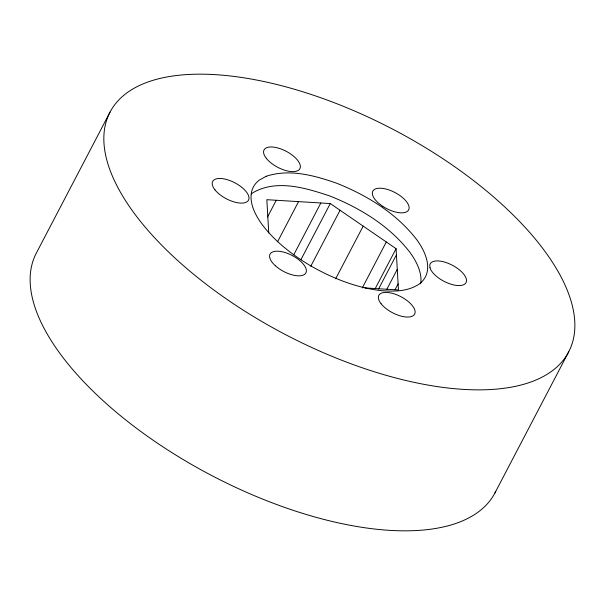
<?xml version="1.0" encoding="UTF-8"?>
<svg xmlns="http://www.w3.org/2000/svg" width="605" height="605" viewBox="0 0 605 605"><rect width="100%" height="100%" fill="white"/><g stroke="black" fill="none" stroke-linecap="round" stroke-linejoin="round"><path stroke-width="0.91" d="M110.027 112.129L36.33 253.102A258.766 115.865 27.6 0 0 213.724 476.581A258.766 115.865 27.6 0 0 495.767 491.29M267.523 216.983L276.258 200.27M277.582 241.743L298.552 201.624M293.758 254.796L320.847 202.977M300.995 259.553L330.269 203.552L396.086 248.685L398.461 289.961L364.875 287.92M310.773 266.26L340.048 210.26M335.654 278.776L363.181 226.119M362.274 287.95L386.308 241.977M375.115 288.804L396.086 248.685M378.526 289.084L396.441 254.818M386.784 289.387L397.273 269.323M395.05 289.682L398.113 283.828M494.973 492.871L568.67 351.898A258.766 115.865 27.6 0 0 271.176 83.15A258.766 115.865 27.6 0 0 178.203 260.997A258.766 115.865 27.6 0 0 568.67 351.898M330.269 203.552L266.835 199.695L268.756 233.023M251.309 194.001A97.034 43.447 27.6 0 1 252.716 192.851C276.394 178.921 305.691 187.913 329.838 195.997C360.399 208.15 389.741 226.119 410.024 252.474A97.034 43.447 27.6 0 1 420.641 283.798M266.276 176.244L259.416 180.033A97.034 43.447 27.6 0 0 261.973 224.372C272.795 238.786 286.838 250.394 301.782 260.332A97.034 43.447 27.6 0 0 381.929 290.71C394.611 291.671 408.383 291.398 419.28 283.995A97.034 43.447 27.6 0 0 416.724 239.656C396.441 213.308 367.099 195.339 336.539 183.186C314.335 175.412 289.447 168.606 266.276 176.244M382.738 206.32L378.722 203.303A20.215 9.052 27.6 0 1 383.169 188.465A20.215 9.052 27.6 0 1 409.124 207.946A20.215 9.052 27.6 0 1 382.738 206.32M429.981 267.743L429.784 265.073A20.215 9.052 27.6 0 1 457.372 268.317A20.215 9.052 27.6 0 1 458.605 285.568A20.215 9.052 27.6 0 1 429.981 267.743M381.097 303.778A20.215 9.052 27.6 0 0 412.95 315.848A20.215 9.052 27.6 0 0 396.146 294.552A20.215 9.052 27.6 0 0 381.097 303.778M275.381 265.769A20.215 9.052 27.6 0 0 305.888 272.87A20.215 9.052 27.6 0 0 282.641 251.877A20.215 9.052 27.6 0 0 275.381 265.769M214.957 189.841A20.215 9.052 27.6 0 0 246.81 201.911A20.215 9.052 27.6 0 0 229.998 180.615A20.215 9.052 27.6 0 0 214.957 189.841M266.329 158.351A20.215 9.052 27.6 0 0 298.189 170.421A20.215 9.052 27.6 0 0 281.378 149.125A20.215 9.052 27.6 0 0 266.329 158.351"/></g></svg>
